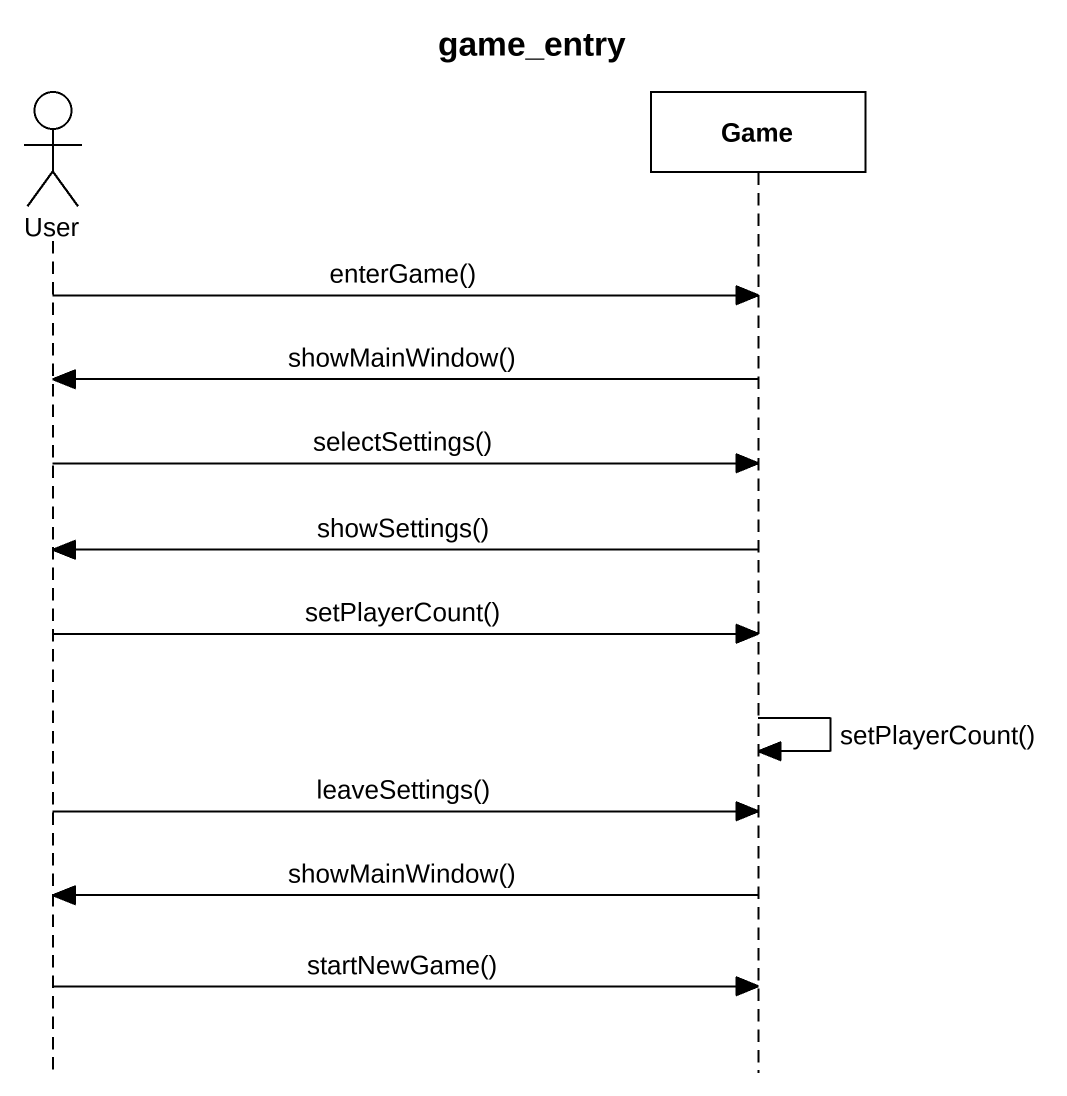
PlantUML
@startuml
title game_entry
hide footbox
actor User
participant Game

User -> Game : enterGame()
Game -> User : showMainWindow()
User -> Game : selectSettings()
Game -> User : showSettings()
User -> Game : setPlayerCount()
Game -> Game : setPlayerCount()
User -> Game : leaveSettings()
Game -> User : showMainWindow()
User -> Game : startNewGame()
@enduml
